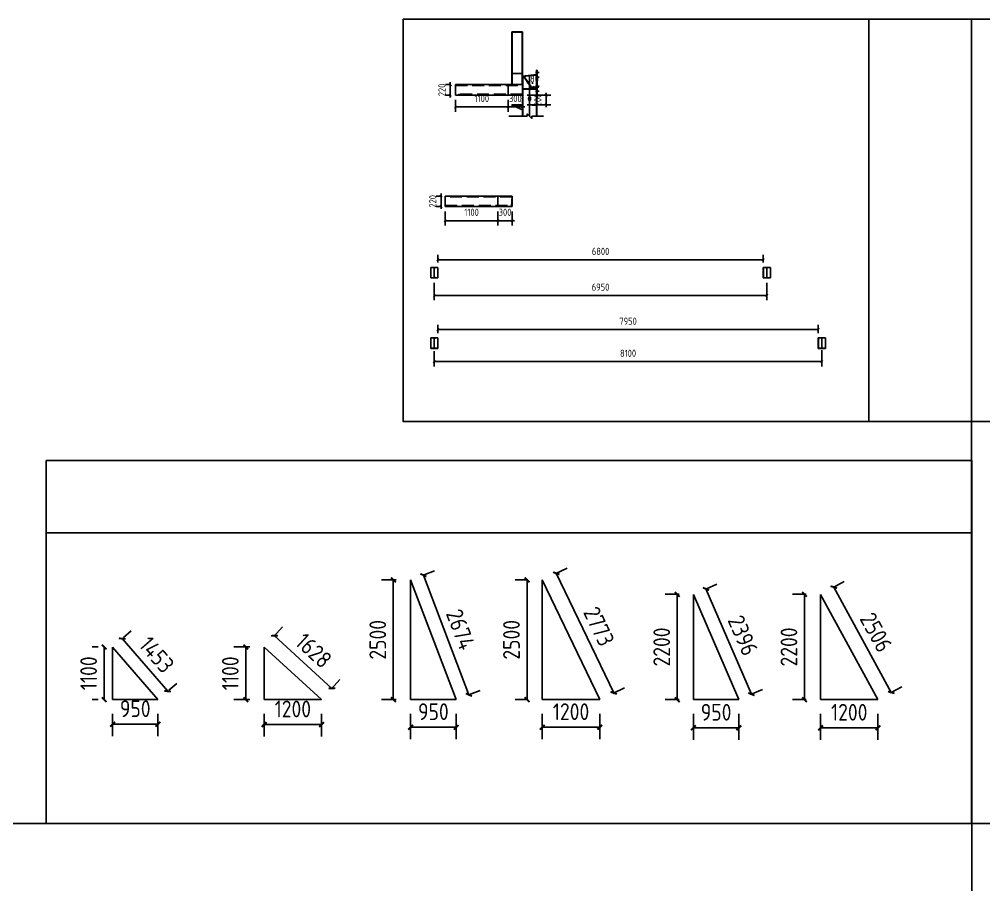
# Model space of a CAD drawing. Extents: x 533809 to 747315, y -17138 to 180511.
# Drawn here: x 665034 to 685189, y 44583 to 62662 of the extents above; entities that cross this region are included whole.
import ezdxf

# ---------------------------------------------------------------- set-up
doc = ezdxf.new("R2010")
doc.units = 0
doc.header["$LTSCALE"] = 1000
doc.header["$MEASUREMENT"] = 0
doc.linetypes.add('DASH', pattern=[0.35, 0.25, -0.1])
doc.layers.add('AXIS', color=3, linetype='Continuous')
doc.layers.add('DOTE', color=1, linetype='Continuous')
doc.styles.get("Standard").update_dxf_attribs({"font": 'gbenor.shx', "bigfont": 'gbcbig.shx'})
doc.dimstyles.get("Standard").update_dxf_attribs({"dimscale": 100, "dimtxt": 3.5, "dimasz": 1, "dimexe": 2.5, "dimexo": 3, "dimgap": 1.5, "dimtad": 1, "dimdec": 0, "dimzin": 0, "dimdsep": 46, "dimtxsty": 'Standard', "dimblk": 'ARCHTICK', "dimcen": 0.09, "dimadec": 0, "dimazin": 0, "dimtfac": 1, "dimtdec": 0, "dimtix": 1, "dimtmove": 2, "dimatfit": 3, "dimfxl": 1, "dimtolj": 1, "dimtzin": 0, "dimarcsym": 0})

# ---------------------------------------------------------------- blocks, each defined once
blk = doc.blocks.new('_ArchTick')
at = {"color": 0, "linetype": 'ByBlock', "const_width": 0.4}
blk.add_lwpolyline([(-0.5, -0.5), (0.5, 0.5)], dxfattribs=at)
blk = doc.blocks.new('*D2276')
at = {"color": 0, "lineweight": -2}
for p, q in [((666682, 49549), (666558, 49549)), ((666808, 48449), (666808, 49549)), ((666682, 48449), (666558, 48449))]:
    blk.add_line(p, q, dxfattribs=at)
at = {"layer": 'Defpoints', "color": 0}
for p in [(666808, 49549), (666982, 49549), (666982, 48449)]:
    blk.add_point(p, dxfattribs=at)
at = {"color": 0, "lineweight": -2, "xscale": 100, "yscale": 100, "zscale": 100}
for p, rotation in [((666808, 49549), 90), ((666808, 48449), 270)]:
    blk.add_blockref('_ArchTick', p, dxfattribs=dict(at, rotation=rotation))
at = {"color": 0, "insert": (666483, 48999), "char_height": 350, "attachment_point": 5, "rotation": 90}
blk.add_mtext('\\A1;1100', dxfattribs=at)
blk = doc.blocks.new('*D2277')
at = {"color": 0, "lineweight": -2}
for p, q in [((666982, 48149), (666982, 47685)), ((667932, 48149), (667932, 47685)), ((666982, 47935), (667932, 47935))]:
    blk.add_line(p, q, dxfattribs=at)
at = {"layer": 'Defpoints', "color": 0}
for p in [(666982, 48449), (667932, 48449), (667932, 47935)]:
    blk.add_point(p, dxfattribs=at)
at = {"color": 0, "lineweight": -2, "xscale": 100, "yscale": 100, "zscale": 100, "rotation": 180}
blk.add_blockref('_ArchTick', (666982, 47935), dxfattribs=at)
at = {"color": 0, "lineweight": -2, "xscale": 100, "yscale": 100, "zscale": 100}
blk.add_blockref('_ArchTick', (667932, 47935), dxfattribs=at)
at = {"color": 0, "insert": (667457, 48260), "char_height": 350, "attachment_point": 5}
blk.add_mtext('\\A1;950', dxfattribs=at)
blk = doc.blocks.new('*D2278')
at = {"color": 0, "lineweight": -2}
for p, q in [((667209, 49745), (667375, 49888)), ((668135, 48624), (667185, 49724)), ((668159, 48645), (668325, 48788))]:
    blk.add_line(p, q, dxfattribs=at)
at = {"layer": 'Defpoints', "color": 0}
for p in [(667185, 49724), (666982, 49549), (667932, 48449)]:
    blk.add_point(p, dxfattribs=at)
at = {"color": 0, "lineweight": -2, "xscale": 100, "yscale": 100, "zscale": 100}
for p, rotation in [((667185, 49724), 130.8150838748816), ((668135, 48624), 310.8150838748816)]:
    blk.add_blockref('_ArchTick', p, dxfattribs=dict(at, rotation=rotation))
at = {"color": 0, "insert": (667906, 49387), "char_height": 350, "attachment_point": 5, "rotation": 310.8151}
blk.add_mtext('\\A1;1453', dxfattribs=at)
blk = doc.blocks.new('*D2279')
at = {"color": 0, "lineweight": -2}
for p, q in [((669851, 49549), (669519, 49549)), ((669769, 48449), (669769, 49549)), ((669851, 48449), (669519, 48449))]:
    blk.add_line(p, q, dxfattribs=at)
at = {"layer": 'Defpoints', "color": 0}
for p in [(669769, 49549), (670151, 49549), (670151, 48449)]:
    blk.add_point(p, dxfattribs=at)
at = {"color": 0, "lineweight": -2, "xscale": 100, "yscale": 100, "zscale": 100}
for p, rotation in [((669769, 49549), 90), ((669769, 48449), 270)]:
    blk.add_blockref('_ArchTick', p, dxfattribs=dict(at, rotation=rotation))
at = {"color": 0, "insert": (669444, 48999), "char_height": 350, "attachment_point": 5, "rotation": 90}
blk.add_mtext('\\A1;1100', dxfattribs=at)
blk = doc.blocks.new('*D2280')
at = {"color": 0, "lineweight": -2}
for p, q in [((670151, 48149), (670151, 47679)), ((671351, 48149), (671351, 47679)), ((670151, 47929), (671351, 47929))]:
    blk.add_line(p, q, dxfattribs=at)
at = {"layer": 'Defpoints', "color": 0}
for p in [(670151, 48449), (671351, 48449), (671351, 47929)]:
    blk.add_point(p, dxfattribs=at)
at = {"color": 0, "lineweight": -2, "xscale": 100, "yscale": 100, "zscale": 100, "rotation": 180}
blk.add_blockref('_ArchTick', (670151, 47929), dxfattribs=at)
at = {"color": 0, "lineweight": -2, "xscale": 100, "yscale": 100, "zscale": 100}
blk.add_blockref('_ArchTick', (671351, 47929), dxfattribs=at)
at = {"color": 0, "insert": (670751, 48254), "char_height": 350, "attachment_point": 5}
blk.add_mtext('\\A1;1200', dxfattribs=at)
blk = doc.blocks.new('*D2281')
at = {"color": 0, "lineweight": -2}
for p, q in [((670353, 49770), (670536, 49969)), ((671567, 48685), (670367, 49785)), ((671553, 48670), (671736, 48869))]:
    blk.add_line(p, q, dxfattribs=at)
at = {"layer": 'Defpoints', "color": 0}
for p in [(670367, 49785), (670151, 49549), (671351, 48449)]:
    blk.add_point(p, dxfattribs=at)
at = {"color": 0, "lineweight": -2, "xscale": 100, "yscale": 100, "zscale": 100}
for p, rotation in [((670367, 49785), 137.4895529219991), ((671567, 48685), 317.4895529219991)]:
    blk.add_blockref('_ArchTick', p, dxfattribs=dict(at, rotation=rotation))
at = {"color": 0, "insert": (671187, 49474), "char_height": 350, "attachment_point": 5, "rotation": 317.4896}
blk.add_mtext('\\A1;1628', dxfattribs=at)
blk = doc.blocks.new('*D2282')
at = {"color": 0, "lineweight": -2}
for p, q in [((672913, 50949), (672601, 50949)), ((672851, 48449), (672851, 50949)), ((672913, 48449), (672601, 48449))]:
    blk.add_line(p, q, dxfattribs=at)
at = {"layer": 'Defpoints', "color": 0}
for p in [(672851, 50949), (673213, 50949), (673213, 48449)]:
    blk.add_point(p, dxfattribs=at)
at = {"color": 0, "lineweight": -2, "xscale": 100, "yscale": 100, "zscale": 100}
for p, rotation in [((672851, 50949), 90), ((672851, 48449), 270)]:
    blk.add_blockref('_ArchTick', p, dxfattribs=dict(at, rotation=rotation))
at = {"color": 0, "insert": (672526, 49699), "char_height": 350, "attachment_point": 5, "rotation": 90}
blk.add_mtext('\\A1;2500', dxfattribs=at)
blk = doc.blocks.new('*D2283')
at = {"color": 0, "lineweight": -2}
for p, q in [((673213, 48149), (673213, 47622)), ((674163, 48149), (674163, 47622)), ((673213, 47872), (674163, 47872))]:
    blk.add_line(p, q, dxfattribs=at)
at = {"layer": 'Defpoints', "color": 0}
for p in [(673213, 48449), (674163, 48449), (674163, 47872)]:
    blk.add_point(p, dxfattribs=at)
at = {"color": 0, "lineweight": -2, "xscale": 100, "yscale": 100, "zscale": 100, "rotation": 180}
blk.add_blockref('_ArchTick', (673213, 47872), dxfattribs=at)
at = {"color": 0, "lineweight": -2, "xscale": 100, "yscale": 100, "zscale": 100}
blk.add_blockref('_ArchTick', (674163, 47872), dxfattribs=at)
at = {"color": 0, "insert": (673688, 48197), "char_height": 350, "attachment_point": 5}
blk.add_mtext('\\A1;950', dxfattribs=at)
blk = doc.blocks.new('*D2284')
at = {"color": 0, "lineweight": -2}
for p, q in [((674429, 48550), (673479, 51050)), ((673493, 51055), (673713, 51139)), ((674443, 48555), (674663, 48639))]:
    blk.add_line(p, q, dxfattribs=at)
at = {"layer": 'Defpoints', "color": 0}
for p in [(673479, 51050), (673213, 50949), (674163, 48449)]:
    blk.add_point(p, dxfattribs=at)
at = {"color": 0, "lineweight": -2, "xscale": 100, "yscale": 100, "zscale": 100}
for p, rotation in [((673479, 51050), 110.8067910127112), ((674429, 48550), 290.8067910127112)]:
    blk.add_blockref('_ArchTick', p, dxfattribs=dict(at, rotation=rotation))
at = {"color": 0, "insert": (674258, 49915), "char_height": 350, "attachment_point": 5, "rotation": 290.8068}
blk.add_mtext('\\A1;2674', dxfattribs=at)
blk = doc.blocks.new('*D2285')
at = {"color": 0, "lineweight": -2}
for p, q in [((675665, 50949), (675395, 50949)), ((675645, 48449), (675645, 50949)), ((675665, 48449), (675395, 48449))]:
    blk.add_line(p, q, dxfattribs=at)
at = {"layer": 'Defpoints', "color": 0}
for p in [(675645, 50949), (675965, 50949), (675965, 48449)]:
    blk.add_point(p, dxfattribs=at)
at = {"color": 0, "lineweight": -2, "xscale": 100, "yscale": 100, "zscale": 100}
for p, rotation in [((675645, 50949), 90), ((675645, 48449), 270)]:
    blk.add_blockref('_ArchTick', p, dxfattribs=dict(at, rotation=rotation))
at = {"color": 0, "insert": (675320, 49699), "char_height": 350, "attachment_point": 5, "rotation": 90}
blk.add_mtext('\\A1;2500', dxfattribs=at)
blk = doc.blocks.new('*D2286')
at = {"color": 0, "lineweight": -2}
for p, q in [((675965, 48149), (675965, 47622)), ((677165, 48149), (677165, 47622)), ((675965, 47872), (677165, 47872))]:
    blk.add_line(p, q, dxfattribs=at)
at = {"layer": 'Defpoints', "color": 0}
for p in [(675965, 48449), (677165, 48449), (677165, 47872)]:
    blk.add_point(p, dxfattribs=at)
at = {"color": 0, "lineweight": -2, "xscale": 100, "yscale": 100, "zscale": 100, "rotation": 180}
blk.add_blockref('_ArchTick', (675965, 47872), dxfattribs=at)
at = {"color": 0, "lineweight": -2, "xscale": 100, "yscale": 100, "zscale": 100}
blk.add_blockref('_ArchTick', (677165, 47872), dxfattribs=at)
at = {"color": 0, "insert": (676565, 48197), "char_height": 350, "attachment_point": 5}
blk.add_mtext('\\A1;1200', dxfattribs=at)
blk = doc.blocks.new('*D2287')
at = {"color": 0, "lineweight": -2}
for p, q in [((676235, 51078), (676482, 51197)), ((677456, 48589), (676256, 51089)), ((677435, 48578), (677682, 48697))]:
    blk.add_line(p, q, dxfattribs=at)
at = {"layer": 'Defpoints', "color": 0}
for p in [(676256, 51089), (675965, 50949), (677165, 48449)]:
    blk.add_point(p, dxfattribs=at)
at = {"color": 0, "lineweight": -2, "xscale": 100, "yscale": 100, "zscale": 100}
for p, rotation in [((676256, 51089), 115.6410058243053), ((677456, 48589), 295.6410058243053)]:
    blk.add_blockref('_ArchTick', p, dxfattribs=dict(at, rotation=rotation))
at = {"color": 0, "insert": (677149, 49979), "char_height": 350, "attachment_point": 5, "rotation": 295.641}
blk.add_mtext('\\A1;2773', dxfattribs=at)
blk = doc.blocks.new('*D2288')
at = {"color": 0, "lineweight": -2}
for p, q in [((678822, 50649), (678535, 50649)), ((678785, 48449), (678785, 50649)), ((678822, 48449), (678535, 48449))]:
    blk.add_line(p, q, dxfattribs=at)
at = {"layer": 'Defpoints', "color": 0}
for p in [(678785, 50649), (679122, 50649), (679122, 48449)]:
    blk.add_point(p, dxfattribs=at)
at = {"color": 0, "lineweight": -2, "xscale": 100, "yscale": 100, "zscale": 100}
for p, rotation in [((678785, 50649), 90), ((678785, 48449), 270)]:
    blk.add_blockref('_ArchTick', p, dxfattribs=dict(at, rotation=rotation))
at = {"color": 0, "insert": (678460, 49549), "char_height": 350, "attachment_point": 5, "rotation": 90}
blk.add_mtext('\\A1;2200', dxfattribs=at)
blk = doc.blocks.new('*D2289')
at = {"color": 0, "lineweight": -2}
for p, q in [((679122, 48149), (679122, 47610)), ((680072, 48149), (680072, 47610)), ((679122, 47860), (680072, 47860))]:
    blk.add_line(p, q, dxfattribs=at)
at = {"layer": 'Defpoints', "color": 0}
for p in [(679122, 48449), (680072, 48449), (680072, 47860)]:
    blk.add_point(p, dxfattribs=at)
at = {"color": 0, "lineweight": -2, "xscale": 100, "yscale": 100, "zscale": 100, "rotation": 180}
blk.add_blockref('_ArchTick', (679122, 47860), dxfattribs=at)
at = {"color": 0, "lineweight": -2, "xscale": 100, "yscale": 100, "zscale": 100}
blk.add_blockref('_ArchTick', (680072, 47860), dxfattribs=at)
at = {"color": 0, "insert": (679597, 48185), "char_height": 350, "attachment_point": 5}
blk.add_mtext('\\A1;950', dxfattribs=at)
blk = doc.blocks.new('*D2290')
at = {"color": 0, "lineweight": -2}
for p, q in [((679398, 50767), (679614, 50861)), ((680335, 48562), (679385, 50762)), ((680348, 48567), (680564, 48661))]:
    blk.add_line(p, q, dxfattribs=at)
at = {"layer": 'Defpoints', "color": 0}
for p in [(679122, 50649), (679385, 50762), (680072, 48449)]:
    blk.add_point(p, dxfattribs=at)
at = {"color": 0, "lineweight": -2, "xscale": 100, "yscale": 100, "zscale": 100}
for p, rotation in [((679385, 50762), 113.355564859286), ((680335, 48562), 293.355564859286)]:
    blk.add_blockref('_ArchTick', p, dxfattribs=dict(at, rotation=rotation))
at = {"color": 0, "insert": (680158, 49791), "char_height": 350, "attachment_point": 5, "rotation": 293.3556}
blk.add_mtext('\\A1;2396', dxfattribs=at)
blk = doc.blocks.new('*D2291')
at = {"color": 0, "lineweight": -2}
for p, q in [((681479, 50649), (681194, 50649)), ((681444, 48449), (681444, 50649)), ((681479, 48449), (681194, 48449))]:
    blk.add_line(p, q, dxfattribs=at)
at = {"layer": 'Defpoints', "color": 0}
for p in [(681444, 50649), (681779, 50649), (681779, 48449)]:
    blk.add_point(p, dxfattribs=at)
at = {"color": 0, "lineweight": -2, "xscale": 100, "yscale": 100, "zscale": 100}
for p, rotation in [((681444, 50649), 90), ((681444, 48449), 270)]:
    blk.add_blockref('_ArchTick', p, dxfattribs=dict(at, rotation=rotation))
at = {"color": 0, "insert": (681119, 49549), "char_height": 350, "attachment_point": 5, "rotation": 90}
blk.add_mtext('\\A1;2200', dxfattribs=at)
blk = doc.blocks.new('*D2292')
at = {"color": 0, "lineweight": -2}
for p, q in [((681779, 48149), (681779, 47610)), ((682979, 48149), (682979, 47610)), ((682979, 47860), (681779, 47860))]:
    blk.add_line(p, q, dxfattribs=at)
at = {"layer": 'Defpoints', "color": 0}
for p in [(681779, 48449), (682979, 48449), (681779, 47860)]:
    blk.add_point(p, dxfattribs=at)
at = {"color": 0, "lineweight": -2, "xscale": 100, "yscale": 100, "zscale": 100, "rotation": 180}
blk.add_blockref('_ArchTick', (681779, 47860), dxfattribs=at)
at = {"color": 0, "lineweight": -2, "xscale": 100, "yscale": 100, "zscale": 100}
blk.add_blockref('_ArchTick', (682979, 47860), dxfattribs=at)
at = {"color": 0, "insert": (682379, 48185), "char_height": 350, "attachment_point": 5}
blk.add_mtext('\\A1;1200', dxfattribs=at)
blk = doc.blocks.new('*D2293')
at = {"color": 0, "lineweight": -2}
for p, q in [((682043, 50792), (682276, 50919)), ((683257, 48600), (682057, 50800)), ((683243, 48592), (683476, 48719))]:
    blk.add_line(p, q, dxfattribs=at)
at = {"layer": 'Defpoints', "color": 0}
for p in [(682057, 50800), (681779, 50649), (682979, 48449)]:
    blk.add_point(p, dxfattribs=at)
at = {"color": 0, "lineweight": -2, "xscale": 100, "yscale": 100, "zscale": 100}
for p, rotation in [((682057, 50800), 118.6104596659652), ((683257, 48600), 298.6104596659652)]:
    blk.add_blockref('_ArchTick', p, dxfattribs=dict(at, rotation=rotation))
at = {"color": 0, "insert": (682942, 49855), "char_height": 350, "attachment_point": 5, "rotation": 298.6105}
blk.add_mtext('\\A1;2506', dxfattribs=at)
blk = doc.blocks.new('*D2808')
at = {"layer": 'AXIS', "color": 3, "lineweight": -2}
for p, q in [((673707, 57159), (673707, 56792)), ((680657, 57159), (680657, 56792)), ((673707, 56892), (680657, 56892))]:
    blk.add_line(p, q, dxfattribs=at)
at = {"layer": 'Defpoints', "color": 0}
for p in [(673707, 57259), (680657, 57259), (680657, 56892)]:
    blk.add_point(p, dxfattribs=at)
at = {"layer": 'AXIS', "color": 3, "lineweight": -2, "xscale": 50, "yscale": 50, "zscale": 50, "rotation": 180}
blk.add_blockref('_ArchTick', (673707, 56892), dxfattribs=at)
at = {"layer": 'AXIS', "color": 3, "lineweight": -2, "xscale": 50, "yscale": 50, "zscale": 50}
blk.add_blockref('_ArchTick', (680657, 56892), dxfattribs=at)
at = {"layer": 'AXIS', "color": 0, "insert": (677182, 57067), "char_height": 150, "attachment_point": 5}
blk.add_mtext('\\A1;6950', dxfattribs=at)
blk = doc.blocks.new('*D2809')
at = {"layer": 'AXIS', "color": 3, "lineweight": -2}
for p, q in [((673782, 57579), (673782, 57739)), ((680582, 57579), (680582, 57739)), ((673782, 57639), (680582, 57639))]:
    blk.add_line(p, q, dxfattribs=at)
at = {"layer": 'Defpoints', "color": 0}
for p in [(673782, 57479), (680582, 57639), (680582, 57479)]:
    blk.add_point(p, dxfattribs=at)
at = {"layer": 'AXIS', "color": 3, "lineweight": -2, "xscale": 50, "yscale": 50, "zscale": 50, "rotation": 180}
blk.add_blockref('_ArchTick', (673782, 57639), dxfattribs=at)
at = {"layer": 'AXIS', "color": 3, "lineweight": -2, "xscale": 50, "yscale": 50, "zscale": 50}
blk.add_blockref('_ArchTick', (680582, 57639), dxfattribs=at)
at = {"layer": 'AXIS', "color": 0, "insert": (677182, 57814), "char_height": 150, "attachment_point": 5}
blk.add_mtext('\\A1;6800', dxfattribs=at)
blk = doc.blocks.new('*D2810')
at = {"layer": 'AXIS', "color": 3, "lineweight": -2}
for p, q in [((673707, 55730), (673707, 55410)), ((681807, 55751), (681807, 55410)), ((673707, 55510), (681807, 55510))]:
    blk.add_line(p, q, dxfattribs=at)
at = {"layer": 'Defpoints', "color": 0}
for p in [(673707, 55830), (681807, 55851), (681807, 55510)]:
    blk.add_point(p, dxfattribs=at)
at = {"layer": 'AXIS', "color": 3, "lineweight": -2, "xscale": 50, "yscale": 50, "zscale": 50, "rotation": 180}
blk.add_blockref('_ArchTick', (673707, 55510), dxfattribs=at)
at = {"layer": 'AXIS', "color": 3, "lineweight": -2, "xscale": 50, "yscale": 50, "zscale": 50}
blk.add_blockref('_ArchTick', (681807, 55510), dxfattribs=at)
at = {"layer": 'AXIS', "color": 0, "insert": (677757, 55685), "char_height": 150, "attachment_point": 5}
blk.add_mtext('\\A1;8100', dxfattribs=at)
blk = doc.blocks.new('*D2811')
at = {"layer": 'AXIS', "color": 3, "lineweight": -2}
for p, q in [((673782, 56107), (673782, 56281)), ((681732, 56107), (681732, 56281)), ((673782, 56181), (681732, 56181))]:
    blk.add_line(p, q, dxfattribs=at)
at = {"layer": 'Defpoints', "color": 0}
for p in [(681732, 56181), (673782, 56007), (681732, 56007)]:
    blk.add_point(p, dxfattribs=at)
at = {"layer": 'AXIS', "color": 3, "lineweight": -2, "xscale": 50, "yscale": 50, "zscale": 50, "rotation": 180}
blk.add_blockref('_ArchTick', (673782, 56181), dxfattribs=at)
at = {"layer": 'AXIS', "color": 3, "lineweight": -2, "xscale": 50, "yscale": 50, "zscale": 50}
blk.add_blockref('_ArchTick', (681732, 56181), dxfattribs=at)
at = {"layer": 'AXIS', "color": 0, "insert": (677757, 56356), "char_height": 150, "attachment_point": 5}
blk.add_mtext('\\A1;7950', dxfattribs=at)
blk = doc.blocks.new('*D2812')
at = {"layer": 'AXIS', "color": 3, "lineweight": -2}
for p, q in [((673936, 58650), (673936, 58355)), ((673936, 58455), (675036, 58455)), ((675036, 58650), (675036, 58355))]:
    blk.add_line(p, q, dxfattribs=at)
at = {"layer": 'Defpoints', "color": 0}
for p in [(673936, 58750), (675036, 58750), (675036, 58455)]:
    blk.add_point(p, dxfattribs=at)
at = {"layer": 'AXIS', "color": 3, "lineweight": -2, "xscale": 50, "yscale": 50, "zscale": 50, "rotation": 180}
blk.add_blockref('_ArchTick', (673936, 58455), dxfattribs=at)
at = {"layer": 'AXIS', "color": 3, "lineweight": -2, "xscale": 50, "yscale": 50, "zscale": 50}
blk.add_blockref('_ArchTick', (675036, 58455), dxfattribs=at)
at = {"layer": 'AXIS', "color": 0, "insert": (674486, 58630), "char_height": 150, "attachment_point": 5}
blk.add_mtext('\\A1;1100', dxfattribs=at)
blk = doc.blocks.new('*D2813')
at = {"layer": 'AXIS', "color": 3, "lineweight": -2}
for p, q in [((673836, 58970), (673749, 58970)), ((673849, 58970), (673849, 59020)), ((673849, 58970), (673849, 58750)), ((673836, 58750), (673749, 58750)), ((673849, 58750), (673849, 58700))]:
    blk.add_line(p, q, dxfattribs=at)
at = {"layer": 'Defpoints', "color": 0}
for p in [(673936, 58970), (673849, 58750), (673936, 58750)]:
    blk.add_point(p, dxfattribs=at)
at = {"layer": 'AXIS', "color": 3, "lineweight": -2, "xscale": 50, "yscale": 50, "zscale": 50}
for p, rotation in [((673849, 58970), 270), ((673849, 58750), 90)]:
    blk.add_blockref('_ArchTick', p, dxfattribs=dict(at, rotation=rotation))
at = {"layer": 'AXIS', "color": 0, "insert": (673674, 58860), "char_height": 150, "attachment_point": 5, "rotation": 90}
blk.add_mtext('\\A1;220', dxfattribs=at)
blk = doc.blocks.new('*D2807')
at = {"layer": 'AXIS', "color": 3, "lineweight": -2}
for p, q in [((675036, 58455), (674986, 58455)), ((675036, 58650), (675036, 58355)), ((675036, 58455), (675336, 58455)), ((675336, 58650), (675336, 58355)), ((675336, 58455), (675386, 58455))]:
    blk.add_line(p, q, dxfattribs=at)
at = {"layer": 'Defpoints', "color": 0}
for p in [(675036, 58750), (675336, 58750), (675336, 58455)]:
    blk.add_point(p, dxfattribs=at)
at = {"layer": 'AXIS', "color": 3, "lineweight": -2, "xscale": 50, "yscale": 50, "zscale": 50}
blk.add_blockref('_ArchTick', (675036, 58455), dxfattribs=at)
at = {"layer": 'AXIS', "color": 3, "lineweight": -2, "xscale": 50, "yscale": 50, "zscale": 50, "rotation": 180}
blk.add_blockref('_ArchTick', (675336, 58455), dxfattribs=at)
at = {"layer": 'AXIS', "color": 0, "insert": (675186, 58630), "char_height": 150, "attachment_point": 5}
blk.add_mtext('\\A1;300', dxfattribs=at)
blk = doc.blocks.new('*D2814')
at = {"layer": 'AXIS', "color": 3, "lineweight": -2}
for p, q in [((675762, 61313), (675762, 61345)), ((675842, 61313), (675842, 61345)), ((675762, 61245), (675712, 61245)), ((675762, 61245), (675842, 61245)), ((675842, 61245), (675892, 61245))]:
    blk.add_line(p, q, dxfattribs=at)
at = {"layer": 'Defpoints', "color": 0}
for p in [(675762, 61213), (675842, 61245), (675842, 61213)]:
    blk.add_point(p, dxfattribs=at)
at = {"layer": 'AXIS', "color": 3, "lineweight": -2, "xscale": 50, "yscale": 50, "zscale": 50}
blk.add_blockref('_ArchTick', (675762, 61245), dxfattribs=at)
at = {"layer": 'AXIS', "color": 3, "lineweight": -2, "xscale": 50, "yscale": 50, "zscale": 50, "rotation": 180}
blk.add_blockref('_ArchTick', (675842, 61245), dxfattribs=at)
at = {"layer": 'AXIS', "color": 0, "insert": (675802, 61420), "char_height": 150, "attachment_point": 5}
blk.add_mtext('\\A1;80', dxfattribs=at)
blk = doc.blocks.new('*D2815')
at = {"layer": 'AXIS', "color": 3, "lineweight": -2}
for p, q in [((674150, 60977), (674150, 60731)), ((675250, 60977), (675250, 60731)), ((674150, 60831), (675250, 60831))]:
    blk.add_line(p, q, dxfattribs=at)
at = {"layer": 'Defpoints', "color": 0}
for p in [(674150, 61077), (675250, 61077), (675250, 60831)]:
    blk.add_point(p, dxfattribs=at)
at = {"layer": 'AXIS', "color": 3, "lineweight": -2, "xscale": 50, "yscale": 50, "zscale": 50, "rotation": 180}
blk.add_blockref('_ArchTick', (674150, 60831), dxfattribs=at)
at = {"layer": 'AXIS', "color": 3, "lineweight": -2, "xscale": 50, "yscale": 50, "zscale": 50}
blk.add_blockref('_ArchTick', (675250, 60831), dxfattribs=at)
at = {"layer": 'AXIS', "color": 0, "insert": (674700, 61006), "char_height": 150, "attachment_point": 5}
blk.add_mtext('\\A1;1100', dxfattribs=at)
blk = doc.blocks.new('*D2816')
at = {"layer": 'AXIS', "color": 3, "lineweight": -2}
for p, q in [((675250, 60977), (675250, 60731)), ((675550, 60977), (675550, 60731)), ((675250, 60831), (675200, 60831)), ((675250, 60831), (675550, 60831)), ((675550, 60831), (675600, 60831))]:
    blk.add_line(p, q, dxfattribs=at)
at = {"layer": 'Defpoints', "color": 0}
for p in [(675250, 61077), (675550, 61077), (675550, 60831)]:
    blk.add_point(p, dxfattribs=at)
at = {"layer": 'AXIS', "color": 3, "lineweight": -2, "xscale": 50, "yscale": 50, "zscale": 50}
blk.add_blockref('_ArchTick', (675250, 60831), dxfattribs=at)
at = {"layer": 'AXIS', "color": 3, "lineweight": -2, "xscale": 50, "yscale": 50, "zscale": 50, "rotation": 180}
blk.add_blockref('_ArchTick', (675550, 60831), dxfattribs=at)
at = {"layer": 'AXIS', "color": 0, "insert": (675400, 61006), "char_height": 150, "attachment_point": 5}
blk.add_mtext('\\A1;300', dxfattribs=at)
blk = doc.blocks.new('*D2817')
at = {"layer": 'AXIS', "color": 3, "lineweight": -2}
for p, q in [((674050, 61297), (673942, 61297)), ((674042, 61297), (674042, 61347)), ((674042, 61297), (674042, 61077)), ((674050, 61077), (673942, 61077)), ((674042, 61077), (674042, 61027))]:
    blk.add_line(p, q, dxfattribs=at)
at = {"layer": 'Defpoints', "color": 0}
for p in [(674150, 61297), (674042, 61077), (674150, 61077)]:
    blk.add_point(p, dxfattribs=at)
at = {"layer": 'AXIS', "color": 3, "lineweight": -2, "xscale": 50, "yscale": 50, "zscale": 50}
for p, rotation in [((674042, 61297), 270), ((674042, 61077), 90)]:
    blk.add_blockref('_ArchTick', p, dxfattribs=dict(at, rotation=rotation))
at = {"layer": 'AXIS', "color": 0, "insert": (673867, 61187), "char_height": 150, "attachment_point": 5, "rotation": 90}
blk.add_mtext('\\A1;220', dxfattribs=at)
blk = doc.blocks.new('*D2818')
at = {"layer": 'AXIS', "color": 3, "lineweight": -2}
for p, q in [((675650, 61077), (676144, 61077)), ((676044, 61077), (676044, 61127)), ((676044, 61077), (676044, 60877)), ((675650, 60877), (676144, 60877)), ((676044, 60877), (676044, 60827))]:
    blk.add_line(p, q, dxfattribs=at)
at = {"layer": 'Defpoints', "color": 0}
for p in [(675550, 61077), (675550, 60877), (676044, 60877)]:
    blk.add_point(p, dxfattribs=at)
at = {"layer": 'AXIS', "color": 3, "lineweight": -2, "xscale": 50, "yscale": 50, "zscale": 50}
for p, rotation in [((676044, 61077), 270), ((676044, 60877), 90)]:
    blk.add_blockref('_ArchTick', p, dxfattribs=dict(at, rotation=rotation))
at = {"layer": 'AXIS', "color": 0, "insert": (675869, 60977), "char_height": 150, "attachment_point": 5, "rotation": 90}
blk.add_mtext('\\A1;200', dxfattribs=at)

msp = doc.modelspace()

# ---------------------------------------------------------------- linework, layer by layer
at = {"color": 2}
for p, q in [((675330, 62401.9), (675550, 62401.9)), ((675330, 62395.9), (675330, 62401.9)), ((675330, 62395.9), (675550, 62395.9)), ((675550, 62395.9), (675550, 62401.9)), ((675898, 61552.9), (675822, 61552.9)), ((675860, 61597.9), (675842, 61597.9)), ((675842, 61597.9), (675842, 61017.9)), ((675898, 61452.9), (675822, 61452.9)), ((675898, 61262.9), (675822, 61262.9)), ((675898, 61162.9), (675822, 61162.9)), ((675330, 60876.9), (675330, 60870.9)), ((675330, 60876.9), (675550, 60876.9)), ((675330, 60870.9), (675550, 60870.9)), ((675550, 60770.9), (675330, 60870.9)), ((675550, 60870.9), (675550, 60770.9)), ((675665, 61004.6), (675735, 61004.6)), ((675842, 60876.9), (675752, 60876.9)), ((675752, 60876.9), (675752, 60870.9)), ((675752, 60870.9), (675842, 60870.9)), ((675860, 61017.9), (675842, 61017.9))]:
    msp.add_line(p, q, dxfattribs=at)
at = {"color": 4}
for p, q in [((675330, 61296.9), (675330, 62395.9)), ((675336, 61296.9), (675336, 62395.9)), ((675544, 62395.9), (675544, 61296.9)), ((675550, 62395.9), (675550, 61296.9)), ((675330, 61296.9), (675550, 61296.9))]:
    msp.add_line(p, q, dxfattribs=at)
for p, q in [((675330, 61526.9), (675550, 61526.9)), ((675842, 61506.1), (675550, 61476.9)), ((675842, 61498.1), (675550, 61468.9)), ((674150, 61296.9), (675550, 61296.9)), ((675550, 61296.9), (675550, 61076.9)), ((675752.3, 61212.6), (675572.4, 61471.1)), ((675762, 61212.6), (675581.6, 61472)), ((675550, 61076.9), (674150, 61076.9)), ((675842, 61212.6), (675558, 61212.6)), ((675842, 61204.6), (675558, 61204.6)), ((675685, 61034.6), (675685, 60974.6)), ((675700, 61069.6), (675700, 60939.6)), ((675700, 61004.6), (675700, 61049.6)), ((675715, 60974.6), (675715, 61034.6)), ((675265.4, 60637.3), (675649.7, 60637.3)), ((675699.9, 60637.3), (675700, 60637.3)), ((675747.8, 60637.3), (675991.6, 60637.3)), ((673935.6, 58969.8), (673935.6, 58749.8)), ((675335.6, 58969.8), (673935.6, 58969.8)), ((675035.6, 58969.8), (675035.6, 58749.8)), ((675319.9, 58749.8), (675335.6, 58969.8)), ((675335.6, 58749.8), (675335.6, 58969.8)), ((675335.6, 58969.8), (675335.6, 58749.8)), ((673935.6, 58749.8), (675335.6, 58749.8)), ((673632, 57479.1), (673632, 57259.1)), ((673632, 57479.1), (673707, 57479.1)), ((673634, 57477.1), (673634, 57261.1)), ((673634, 57477.1), (673705, 57477.1)), ((673705, 57477.1), (673705, 57459.1)), ((673705, 57459.1), (673707, 57459.1)), ((673707, 57479.1), (673707, 57459.1)), ((673782, 57479.1), (673707, 57479.1)), ((673707, 57479.1), (673707, 57459.1)), ((673709, 57459.1), (673707, 57459.1)), ((673780, 57477.1), (673709, 57477.1)), ((673709, 57477.1), (673709, 57459.1)), ((673780, 57477.1), (673780, 57261.1)), ((673782, 57479.1), (673782, 57259.1)), ((680582, 57479.1), (680582, 57259.1)), ((680582, 57479.1), (680657, 57479.1)), ((680584, 57477.1), (680584, 57261.1)), ((680584, 57477.1), (680655, 57477.1)), ((680655, 57477.1), (680655, 57459.1)), ((680655, 57459.1), (680657, 57459.1)), ((680657, 57479.1), (680657, 57459.1)), ((680732, 57479.1), (680657, 57479.1)), ((680657, 57479.1), (680657, 57459.1)), ((680659, 57459.1), (680657, 57459.1)), ((680730, 57477.1), (680659, 57477.1)), ((680659, 57477.1), (680659, 57459.1)), ((680730, 57477.1), (680730, 57261.1)), ((680732, 57479.1), (680732, 57259.1)), ((673632, 57259.1), (673707, 57259.1)), ((673634, 57261.1), (673705, 57261.1)), ((673705, 57261.1), (673705, 57279.1)), ((673705, 57279.1), (673707, 57279.1)), ((673707, 57259.1), (673707, 57279.1)), ((673707, 57259.1), (673707, 57279.1)), ((673709, 57279.1), (673707, 57279.1)), ((673782, 57259.1), (673707, 57259.1)), ((673709, 57261.1), (673709, 57279.1)), ((673780, 57261.1), (673709, 57261.1)), ((680582, 57259.1), (680657, 57259.1)), ((680584, 57261.1), (680655, 57261.1)), ((680655, 57261.1), (680655, 57279.1)), ((680655, 57279.1), (680657, 57279.1)), ((680657, 57259.1), (680657, 57279.1)), ((680657, 57259.1), (680657, 57279.1)), ((680659, 57279.1), (680657, 57279.1)), ((680732, 57259.1), (680657, 57259.1)), ((680659, 57261.1), (680659, 57279.1)), ((680730, 57261.1), (680659, 57261.1)), ((673632, 56007.4), (673632, 55787.4)), ((673632, 56007.4), (673707, 56007.4)), ((673634, 56005.4), (673634, 55789.4)), ((673634, 56005.4), (673705, 56005.4)), ((673705, 56005.4), (673705, 55987.4)), ((673705, 55987.4), (673707, 55987.4)), ((673707, 56007.4), (673707, 55987.4)), ((673782, 56007.4), (673707, 56007.4)), ((673707, 56007.4), (673707, 55987.4)), ((673709, 55987.4), (673707, 55987.4)), ((673780, 56005.4), (673709, 56005.4)), ((673709, 56005.4), (673709, 55987.4)), ((673780, 56005.4), (673780, 55789.4)), ((673782, 56007.4), (673782, 55787.4)), ((681732, 56007.4), (681732, 55787.4)), ((681732, 56007.4), (681807, 56007.4)), ((681734, 56005.4), (681734, 55789.4)), ((681734, 56005.4), (681805, 56005.4)), ((681805, 56005.4), (681805, 55987.4)), ((681805, 55987.4), (681807, 55987.4)), ((681807, 56007.4), (681807, 55987.4)), ((681882, 56007.4), (681807, 56007.4)), ((681807, 56007.4), (681807, 55987.4)), ((681809, 55987.4), (681807, 55987.4)), ((681880, 56005.4), (681809, 56005.4)), ((681809, 56005.4), (681809, 55987.4)), ((681880, 56005.4), (681880, 55789.4)), ((681882, 56007.4), (681882, 55787.4)), ((673632, 55787.4), (673707, 55787.4)), ((673634, 55789.4), (673705, 55789.4)), ((673705, 55789.4), (673705, 55807.4)), ((673705, 55807.4), (673707, 55807.4)), ((673707, 55787.4), (673707, 55807.4)), ((673707, 55787.4), (673707, 55807.4)), ((673709, 55807.4), (673707, 55807.4)), ((673782, 55787.4), (673707, 55787.4)), ((673709, 55789.4), (673709, 55807.4)), ((673780, 55789.4), (673709, 55789.4)), ((681732, 55787.4), (681807, 55787.4)), ((681734, 55789.4), (681805, 55789.4)), ((681805, 55789.4), (681805, 55807.4)), ((681805, 55807.4), (681807, 55807.4)), ((681807, 55787.4), (681807, 55807.4)), ((681807, 55787.4), (681807, 55807.4)), ((681809, 55807.4), (681807, 55807.4)), ((681882, 55787.4), (681807, 55787.4)), ((681809, 55789.4), (681809, 55807.4)), ((681880, 55789.4), (681809, 55789.4)), ((673212.9, 50948.5), (673212.9, 48448.5)), ((674162.9, 48448.5), (673212.9, 50948.5)), ((675964.6, 50948.5), (675964.6, 48448.5)), ((677164.6, 48448.5), (675964.6, 50948.5)), ((679122.4, 50648.5), (679122.4, 48448.5)), ((680072.4, 48448.5), (679122.4, 50648.5)), ((681779.4, 50648.5), (681779.4, 48448.5)), ((682979.4, 48448.5), (681779.4, 50648.5)), ((666981.7, 49548.5), (666981.7, 48448.5)), ((667931.7, 48448.5), (666981.7, 49548.5)), ((670150.6, 49548.5), (670150.6, 48448.5)), ((671350.6, 48448.5), (670150.6, 49548.5)), ((666981.7, 48448.5), (667931.7, 48448.5)), ((670150.6, 48448.5), (671350.6, 48448.5)), ((673212.9, 48448.5), (674162.9, 48448.5)), ((675964.6, 48448.5), (677164.6, 48448.5)), ((679122.4, 48448.5), (680072.4, 48448.5)), ((681779.4, 48448.5), (682979.4, 48448.5))]:
    msp.add_line(p, q)
at = {"color": 6}
for p, q in [((674150, 61076.9), (674150, 61296.9)), ((674150, 61296.9), (674150, 61076.9)), ((674150, 61296.9), (674225, 61296.9)), ((674152, 61294.9), (674152, 61078.9)), ((674152, 61294.9), (674223, 61294.9)), ((674223, 61294.9), (674223, 61276.9)), ((674223, 61276.9), (674225, 61276.9)), ((674225, 61296.9), (674225, 61276.9)), ((674225, 61296.9), (674225, 61276.9)), ((675250, 61296.9), (675250, 61076.9)), ((675250, 61076.9), (675250, 61296.9)), ((675250, 61296.9), (675250, 61076.9)), ((675250, 61296.9), (675325, 61296.9)), ((675252, 61294.9), (675252, 61078.9)), ((675252, 61294.9), (675323, 61294.9)), ((675323, 61294.9), (675323, 61276.9)), ((675323, 61276.9), (675325, 61276.9)), ((675325, 61296.9), (675325, 61276.9)), ((675325, 61296.9), (675325, 61276.9)), ((674150, 61076.9), (674225, 61076.9)), ((674152, 61078.9), (674223, 61078.9)), ((674223, 61078.9), (674223, 61096.9)), ((674223, 61096.9), (674225, 61096.9)), ((674225, 61076.9), (674225, 61096.9)), ((674225, 61076.9), (674225, 61096.9)), ((675250, 61076.9), (675325, 61076.9)), ((675252, 61078.9), (675323, 61078.9)), ((675323, 61078.9), (675323, 61096.9)), ((675323, 61096.9), (675325, 61096.9)), ((675325, 61076.9), (675325, 61096.9)), ((675325, 61076.9), (675325, 61096.9))]:
    msp.add_line(p, q, dxfattribs=at)
at = {"linetype": 'DASH'}
for p, q in [((674150, 61276.9), (675550, 61276.9)), ((675550, 61096.9), (674150, 61096.9)), ((675335.6, 58949.8), (673935.6, 58949.8)), ((673935.6, 58769.8), (675335.6, 58769.8))]:
    msp.add_line(p, q, dxfattribs=at)
at = {"color": 1}
for p, q in [((673707, 57459.1), (673707, 57279.1)), ((680657, 57459.1), (680657, 57279.1)), ((680657, 57459.1), (680657, 57279.1)), ((673707, 55987.4), (673707, 55807.4)), ((681807, 55987.4), (681807, 55807.4))]:
    msp.add_line(p, q, dxfattribs=at)
for points in [[(673053.2, 62662.3), (684933.2, 62662.3), (684933.2, 54262.3), (673053.2, 54262.3)], [(684933.2, 62662.3), (682785.6, 62662.3), (682785.6, 54262.3), (684933.2, 54262.3)], [(684933.2, 62662.3), (696813.2, 62662.3), (696813.2, 54262.3), (684933.2, 54262.3)], [(684933.2, 54262.3), (696813.2, 54262.3), (696813.2, 45862.3), (684933.2, 45862.3)], [(665599.1, 51934.6), (684939.1, 51934.6), (684939.1, 53444.5), (665599.1, 53444.5)], [(665599.1, 51934.6), (684939.1, 51934.6), (684939.1, 45862.3), (665599.1, 45862.3)], [(640389.1, 14362.3), (684939.1, 14362.3), (684939.1, 45862.3), (640389.1, 45862.3)]]:
    msp.add_lwpolyline(points, close=True)
msp.add_lwpolyline([(675649.7, 60637.3), (675649.7, 60684.5), (675747.8, 60592.1), (675747.8, 60637.3)])
msp.add_circle((675668.5, 61340), 15.5)
for centre, start, end in [((675700, 61034.6), 0, 180), ((675700, 60974.6), 180, 0)]:
    msp.add_arc(centre, 15, start, end)
at = {"layer": 'DOTE', "color": 0}
for p, q in [((675550, 60637.3), (675550, 61476.9)), ((675842, 60637.3), (675842, 61506.1)), ((675558, 60637.3), (675558, 61469.7)), ((675850, 60637.3), (675850, 61017.9))]:
    msp.add_line(p, q, dxfattribs=at)
at = {"layer": 'DOTE'}
msp.add_line((675700, 60637.3), (675700, 61476.9), dxfattribs=at)
at = {"layer": 'DOTE', "color": 2}
msp.add_line((675860, 61017.9), (675860, 61597.9), dxfattribs=at)

# ---------------------------------------------------------------- dimensions: what is measured, and where the dimension line sits
for p1, p2, distance, picture, middle in [((677164.6, 48448.5), (675964.6, 50948.5), -323.5, '*D2287', (677149.3, 49979.2)), ((673212.9, 48448.5), (673212.9, 50948.5), 362, '*D2282', (672525.9, 49698.5)), ((674162.9, 48448.5), (673212.9, 50948.5), -285.2, '*D2284', (674258.3, 49915.3)), ((675964.6, 48448.5), (675964.6, 50948.5), 319.6, '*D2285', (675320, 49698.5)), ((680072.4, 48448.5), (679122.4, 50648.5), -285.6, '*D2290', (680158, 49790.6)), ((682979.4, 48448.5), (681779.4, 50648.5), -315.7, '*D2293', (682941.9, 49855.4)), ((679122.4, 48448.5), (679122.4, 50648.5), 337.1, '*D2288', (678460.3, 49548.5)), ((681779.4, 48448.5), (681779.4, 50648.5), 335.8, '*D2291', (681118.5, 49548.5)), ((671350.6, 48448.5), (670150.6, 49548.5), -320.2, '*D2281', (671186.6, 49474.1)), ((667931.7, 48448.5), (666981.7, 49548.5), -269.1, '*D2278', (667906.3, 49386.8)), ((666981.7, 48448.5), (666981.7, 49548.5), 173.2, '*D2276', (666483.5, 48998.5)), ((670150.6, 48448.5), (670150.6, 49548.5), 381.5, '*D2279', (669444.1, 48998.5)), ((666981.7, 48448.5), (667931.7, 48448.5), -513.7, '*D2277', (667456.7, 48259.9)), ((670150.6, 48448.5), (671350.6, 48448.5), -519.7, '*D2280', (670750.6, 48253.9)), ((673212.9, 48448.5), (674162.9, 48448.5), -576.7, '*D2283', (673687.9, 48196.9)), ((675964.6, 48448.5), (677164.6, 48448.5), -576.7, '*D2286', (676564.6, 48196.9)), ((679122.4, 48448.5), (680072.4, 48448.5), -588.4, '*D2289', (679597.4, 48185.1)), ((682979.4, 48448.5), (681779.4, 48448.5), 588.4, '*D2292', (682379.4, 48185.1))]:
    dim = msp.add_aligned_dim(p1=p1, p2=p2, distance=distance, dimstyle='Standard')
    dim.commit()
    dim.dimension.update_dxf_attribs({"geometry": picture, "text_midpoint": middle})
at = {"layer": 'AXIS', "color": 0}
for base, p1, p2, picture, middle in [((675842, 61244.6), (675762, 61212.6), (675842, 61212.6), '*D2814', (675802, 61419.6)), ((675250, 60830.8), (674150, 61076.9), (675250, 61076.9), '*D2815', (674700, 61005.8)), ((675550, 60830.8), (675250, 61076.9), (675550, 61076.9), '*D2816', (675400, 61005.8)), ((680582, 57639.4), (673782, 57479.1), (680582, 57479.1), '*D2809', (677182, 57814.4)), ((680657, 56891.8), (673707, 57259.1), (680657, 57259.1), '*D2808', (677182, 57066.8)), ((681732, 56180.6), (673782, 56007.4), (681732, 56007.4), '*D2811', (677757, 56355.6)), ((681807, 55509.5), (673707, 55830.3), (681807, 55851.3), '*D2810', (677757, 55684.5))]:
    dim = msp.add_linear_dim(base=base, p1=p1, p2=p2, dimstyle='Standard', override={"dimtxt": 1.5, "dimasz": 0.5, "dimexe": 1, "dimexo": 1, "dimgap": 1, "dimclrd": 3, "dimclre": 3}, dxfattribs=at)
    dim.commit()
    dim.dimension.update_dxf_attribs({"geometry": picture, "text_midpoint": middle})
for p1, p2, distance, picture, middle in [((674150, 61296.9), (674150, 61076.9), -107.8, '*D2817', (673867.2, 61186.9)), ((673935.6, 58969.8), (673935.6, 58749.8), -86.9, '*D2813', (673673.7, 58859.8)), ((673935.6, 58749.8), (675035.6, 58749.8), -295.1, '*D2812', (674485.6, 58629.7)), ((675035.6, 58749.8), (675335.6, 58749.8), -295.1, '*D2807', (675185.6, 58629.7))]:
    dim = msp.add_aligned_dim(p1=p1, p2=p2, distance=distance, dimstyle='Standard', override={"dimtxt": 1.5, "dimasz": 0.5, "dimexe": 1, "dimexo": 1, "dimgap": 1, "dimclrd": 3, "dimclre": 3}, dxfattribs=at)
    dim.commit()
    dim.dimension.update_dxf_attribs({"geometry": picture, "text_midpoint": middle})
dim = msp.add_linear_dim(base=(676044.1, 60876.9), p1=(675550, 61076.9), p2=(675550, 60876.9), angle=90, dimstyle='Standard', override={"dimtxt": 1.5, "dimasz": 0.5, "dimexe": 1, "dimexo": 1, "dimgap": 1, "dimclrd": 3, "dimclre": 3}, dxfattribs=at)
dim.commit()
dim.dimension.update_dxf_attribs({"geometry": '*D2818', "text_midpoint": (675869.1, 60976.9)})

doc.saveas('drawing.dxf')
